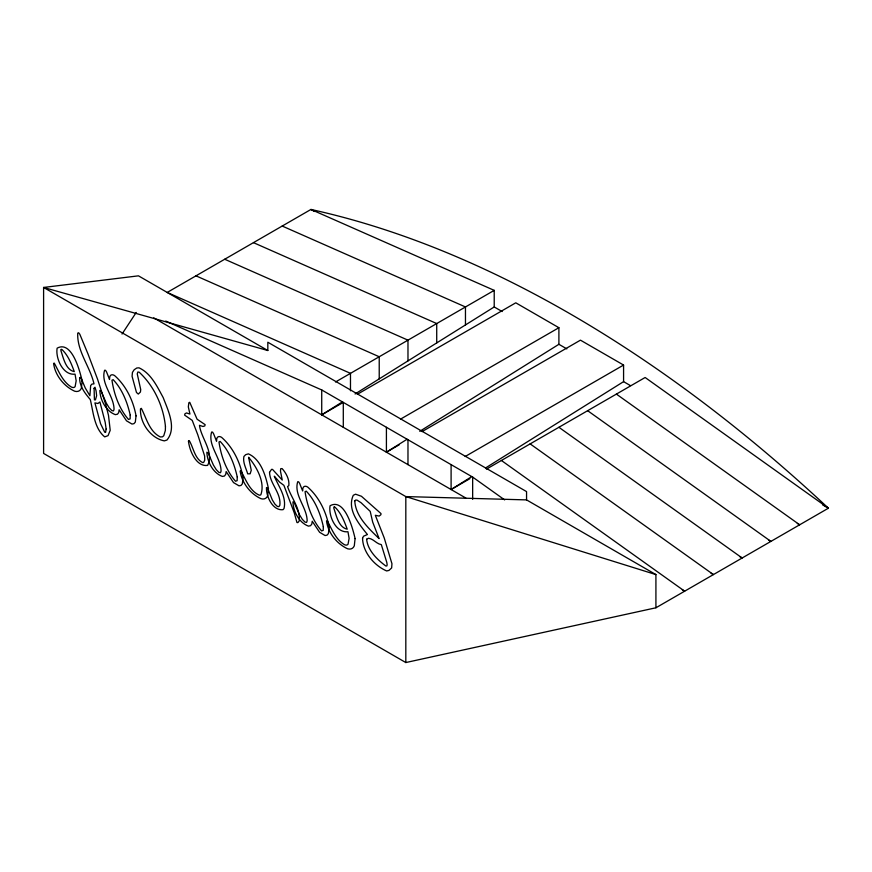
<?xml version="1.0" encoding="UTF-8"?>
<svg xmlns="http://www.w3.org/2000/svg" width="872" height="872" viewBox="0 0 872 872"><rect width="100%" height="100%" fill="white"/><g stroke="black" fill="none" stroke-linecap="round" stroke-linejoin="round"><path stroke-width="1.31" d="M122.036 334.041L136.228 312.449M165.713 321.06L321.724 389.948L321.724 414.843L342.423 401.894M355.078 393.981L494.217 306.955L494.217 290.365L310.944 209.454L167.217 292.436L350.479 373.347L350.479 390.798M386.416 427.291L386.416 452.187L407.104 439.237M419.759 431.324L558.898 344.298L558.898 327.709L515.777 302.813L357.367 394.264M451.097 464.634L451.097 489.53L471.796 476.581M485.584 467.948L623.578 381.642L623.578 365.052L580.458 340.156L422.048 431.607M335.524 381.98L494.217 290.365M321.724 414.843L342.423 402.886M400.488 419.16L558.898 327.709M386.416 452.187L399.322 444.731M465.168 456.503L623.578 365.052M451.097 489.53L469.866 478.684M486.456 469.114L645.138 377.5L828.4 508.202L655.918 607.784L405.818 662.546L43.6 453.429L43.6 287.455L138.463 275.835L267.824 350.522L267.824 342.227L526.557 491.601L526.557 499.896L655.918 574.583L655.918 607.784M526.557 499.896L405.818 496.582L43.6 287.455L267.824 350.522M655.918 574.583L405.818 496.582L405.818 662.546M282.201 226.044L465.463 306.955L465.463 324.94M253.458 242.645L436.719 323.556L436.719 342.914M224.704 259.246L407.976 340.156L407.976 360.899M195.96 275.835L379.222 356.746L379.222 378.873M494.217 306.955L502.152 311.544M558.898 344.298L566.833 348.887M623.578 381.642L630.38 385.577M314.476 211.482L310.944 209.454A1235.188 713.143 60 0 1 828.4 508.202L822.525 504.801M797.302 523.44L799.657 524.791L616.384 394.09M768.559 540.03L770.903 541.392L587.641 410.69M739.805 556.63L742.159 557.993L558.898 427.291M711.062 573.231L713.416 574.583L530.143 443.881M682.318 589.821L684.662 591.183L501.4 460.481M321.724 389.948L472.657 477.082L504.67 499.907M153.734 317.855L465.844 498.043M472.657 477.082L472.657 499.351M407.976 439.739L407.976 464.634M343.296 402.395L343.296 427.291M268.445 488.571L267.682 495.776A13.472 7.783 60 0 1 261.033 498.719C250.308 493.846 241.838 482.728 240.127 471.087L240.835 470.804C245.839 479.437 249.566 490.99 259.442 495.22L260.783 494.925C265.502 482.434 256.51 466.673 248.585 457.288L251.256 470.291L250.133 473.79L247.692 473.845C246.1 468.231 242.634 462.454 243.898 456.481L245.697 454.661L248.422 453.865C261.099 459.479 265.753 475.959 268.445 488.571M82.153 381.02L81.358 388.247A13.625 7.859 60 0 1 74.676 391.212C63.939 386.307 55.023 375.178 53.595 363.395L54.26 363.123C58.936 371.581 62.664 381.729 71.33 387.005A6.54 3.771 60 0 0 75.112 386.623L76.169 380.802L75.036 374.153C62.926 375.625 55.383 358.228 57.127 348.168C71.886 340.004 79.995 371.418 82.153 381.02M355.089 538.602L354.294 545.828A13.625 7.859 60 0 1 347.612 548.793C336.875 543.877 327.959 532.748 326.531 520.966L327.196 520.704C331.872 529.162 335.6 539.299 344.266 544.586A6.54 3.771 60 0 0 348.048 544.193L349.105 538.373L347.961 531.735C335.862 533.206 328.308 515.81 330.063 505.749C344.822 497.585 352.92 528.988 355.089 538.602M79.635 377.859C79.461 386.252 85.118 393.49 90.306 399.572C93.315 412.042 94.22 428.305 104.695 436.883L108.052 435.651L110.21 430.278L108.51 415.454L105.676 404.237L97.501 379.037L88.05 354.097L79.799 334.227L78.644 332.755L77.739 333.137C76.812 351.056 90.154 366.763 94.002 383.876L92.007 384.04L90.666 385.533L89.892 395.735L85.26 387.986L81.358 378.753L80.464 377.358L79.635 377.859M136.043 415.89L135.313 422.092L133.961 423.661L131.977 424.043L126.505 420.816L119.137 409.764L118.712 412.576L117.437 414.233L115.322 414.636C105.959 411.192 100.127 399.976 99.833 390.373L101.152 391.223L106.34 403.202L109.207 407.845L111.91 410.625L113.48 410.919L114.058 409.328C113.927 395.855 100.498 383.549 104.596 370.262L105.523 370.306L106.569 371.973L109.523 379.462L109.741 376.966A6.605 3.815 60 0 1 114.537 375.527C126.124 385.675 133.362 400.837 136.043 415.89M243.059 477.682L242.329 483.873L240.977 485.453L239.004 485.824L233.533 482.598L226.164 471.556L225.728 474.368L224.453 476.025L222.349 476.428C212.975 472.984 207.155 461.768 206.86 452.165L208.168 453.015L213.368 464.994L216.234 469.637L218.927 472.406L220.496 472.7L221.074 471.109C220.954 457.647 207.514 445.341 211.624 432.054L212.55 432.087L213.596 433.766L216.55 441.254L216.768 438.758A6.605 3.815 60 0 1 221.564 437.319C233.14 447.456 240.389 462.618 243.059 477.682M329.136 527.375L328.406 533.577L327.055 535.146L325.082 535.528L319.61 532.291L312.241 521.249L311.805 524.061L310.53 525.718L308.426 526.121C299.052 522.677 293.232 511.461 292.938 501.858L294.245 502.708L299.445 514.687L302.312 519.331L305.004 522.11L306.573 522.404L307.151 520.813C307.031 507.341 293.592 495.034 297.701 481.747L298.627 481.791L299.674 483.459L302.628 490.947L302.846 488.451A6.605 3.815 60 0 1 307.642 487.012C319.217 497.16 326.466 512.322 329.136 527.375M188.461 441.069C189.409 450.595 196.287 467.065 207.601 465.397C214.523 452.601 200.942 437.918 199.47 425.318L202.936 426.484L204.8 425.939L205.127 424.642L197.083 419.203L189.736 402.308L188.864 402.701L188.33 406.897L189.933 414.037L186.434 412.936L184.842 413.938L184.657 415.159L192.232 420.391L197.77 434.736L204.615 455.98L204.735 460.144L203.688 462.378L202.773 462.661C194.663 458.694 193.519 447.707 189.257 440.6L188.461 441.069M165.451 426.528L165.342 430.495L163.773 435.738L162.421 436.85L160.306 436.948C149.461 431.618 146.452 418.255 141.351 408.368L140.49 408.815C139.662 422.506 150.507 438.267 164.307 440.872L166.955 440.044C176.94 427.988 167.991 410.254 163.206 397.621C157.156 386.569 151.063 373.347 139.019 367.821L136.795 367.995L134.19 369.728L132.446 372.399L132.075 376.29L136.468 392.455L138.277 394.068L140.436 392.008L140.719 389.599L137.253 373.903L137.863 372.017L139.171 372.191C154.137 386.013 163.424 406.319 165.451 426.528M130.222 415.159L130.113 418.887L128.5 419.443C119.148 408.805 114.003 394.09 111.965 380.225L113.142 379.658C122.276 389.239 127.377 402.373 130.222 415.159M237.249 476.951L237.14 480.679L235.527 481.235C226.164 470.597 221.019 455.871 218.981 442.006L220.158 441.439C229.303 451.02 234.405 464.166 237.249 476.951M323.327 526.644L323.218 530.372L321.605 530.928C312.241 520.29 307.097 505.575 305.058 491.71L306.236 491.143C315.381 500.713 320.482 513.859 323.327 526.644M362.556 538.34C362.872 552.292 374.262 565.601 386.656 570.953L388.956 570.419L391.648 567.934L391.953 563.748L384.236 537.97L375.32 515.276L379.124 516.082L380.901 514.709L381.01 513.608L361.433 496.266L355.569 494.195L353.291 495.285C346.696 509.477 358.97 524.028 367.428 534.525L363.493 536.236L362.556 538.34M106.144 429.089L105.588 432.392L104.716 432.207L100.585 423.738L94.906 402.897L97.936 403.485L99.92 401.992L105.185 422.288L106.144 429.089M269.524 472.362C269.949 483.862 281.405 493.171 279.825 505.302L278.92 506.621L277.416 506.458L274.898 504.092L272.304 499.885L267.639 488.298L266.483 487.535C266.004 496.364 272.783 510.97 283.019 509.684L284.01 508.561C286.779 497.029 278.484 486.325 274.288 476.199L279.531 482.063L283.901 485.355L294.278 512.889L296.949 522.502L297.864 522.633L299.205 520.998C300.655 508.638 291.161 497.868 287.597 486.543L288.828 485.617C289.558 479.426 286.136 473.06 282.092 468.569L280.751 468.689L280.446 471.033L282.255 480.047L272.533 469.409L271.584 469.332L269.524 472.362M354.784 500.953C355.602 516.388 368.649 528.41 379.091 538.613L372.693 522.11L370.219 511.384L360.997 502.664L357.095 500.157L355.689 500.038L354.784 500.953M94.089 388.334L94.416 399.856L95.43 399.867L96.629 395.735L96.084 390.95L94.994 387.201L94.089 388.334M366.611 539.234C367.69 550.352 377.216 559.639 385.838 566.004L386.83 565.939L387.157 564.794L386.819 562.505L381.315 544.629C376.377 543.866 373.543 538.831 368.496 538.242L366.611 539.234M61.236 349.4L60.887 350.642C63.427 357.825 65.564 369.75 74.294 371.646C71.417 363.798 68.201 355.547 62.097 349.628L61.236 349.4M334.161 506.981L333.823 508.213C336.363 515.407 338.5 527.331 347.23 529.217C344.353 521.38 341.137 513.128 335.033 507.21L334.161 506.981"/></g></svg>
